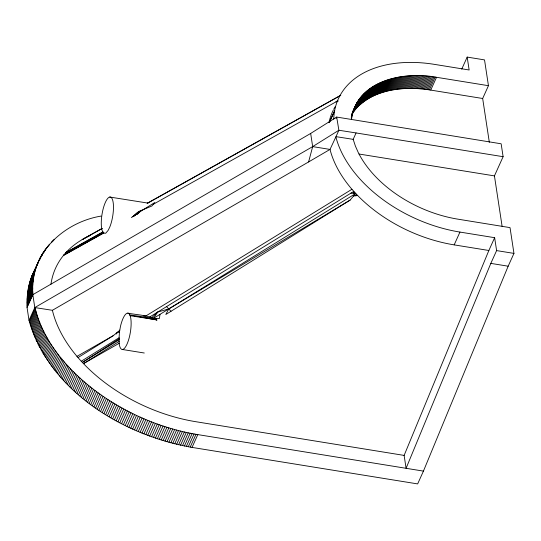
<?xml version="1.0" encoding="UTF-8"?>
<svg xmlns="http://www.w3.org/2000/svg" width="541" height="541" viewBox="0 0 541 541"><rect width="100%" height="100%" fill="white"/><g stroke="black" fill="none" stroke-linecap="round" stroke-linejoin="round"><path stroke-width="0.81" d="M502.109 226.354L494.44 175.893L503.11 156.694L356.073 132.944L353.178 139.348L355.356 145.975L358.304 152.63A101.16 65.299 24.3 0 0 458.044 219.186L510.028 227.619L513.95 253.398L508.168 266.199L423.434 471.11L417.652 483.911L192.035 447.407C122.55 435.032 49.853 391.393 29.011 320.373L27.05 307.471C26.577 293.878 28.815 279.771 35.862 267.883M27.05 307.471L32.832 294.669C28.761 254.196 63.412 222.344 101.086 216.082M119.108 337.726L119.223 343.934A18.387 5.424 -80.8 0 0 127.662 342.588A18.387 5.424 -80.8 0 0 130.144 315.701L129.11 313.814A18.387 5.424 -80.8 0 0 120.487 326.311L119.419 332.181L119.108 337.726L81.258 361.226A137.914 89.022 24.3 0 1 78.019 357.581L76.971 356.357A137.914 89.022 24.3 0 1 52.396 310.297L34.793 307.572L32.832 294.669L310.669 133.451L336.685 117.059L501.149 143.791L503.11 156.694M351.522 119.243C356.607 80.122 404.276 71.074 436.519 77.295L488.449 85.694L482.667 98.496L489.335 142.324M159.98 314.355L159.426 318.466L153.488 318.358L129.705 314.896L156.91 320.029L155.707 318.399L155.125 319.149L152.819 318.744L156.91 320.029C148.092 314.943 137.522 315.092 127.791 313.124M52.396 310.297L308.6 161.942L312.671 146.611L310.669 133.451M494.643 237.688L496.604 250.591L490.822 263.386L406.088 468.303L404.127 455.407L488.861 250.49L494.643 237.688L459.951 232.075A119.527 77.153 24.3 0 1 336.083 137.732L335.988 136.65L338.876 130.246L336.685 117.059L336.042 118.479M31.851 276.214L40.372 257.408M31.371 277.445L40.994 256.238M30.925 278.689L38.242 262.615M39.939 258.848L41.643 255.082M30.499 279.94L36.274 267.139M39.588 259.964L42.313 253.939M30.093 281.205L35.875 268.404M41.643 255.819L43.003 252.809M29.721 282.476L35.496 269.675M42.022 255.453L43.72 251.693M29.37 283.761L35.145 270.96M43.78 252.092L44.463 250.584M29.038 285.053L34.82 272.251M43.868 252.505L45.228 249.489M28.741 286.358L34.516 273.557M44.998 250.672L46.012 248.414M28.463 287.663L34.245 274.862M46.147 248.853L46.824 247.345M28.213 288.982L33.995 276.18M46.979 247.798L47.662 246.29M27.983 290.307L33.765 277.513M47.838 246.757L48.514 245.249M27.787 291.646L33.562 278.845M48.717 245.729L49.393 244.221M27.611 292.985L33.393 280.191M27.463 294.338L33.238 281.536M27.334 295.697L33.116 282.896M51.49 242.733L52.166 241.225M27.239 297.063L33.015 284.262M52.457 241.759L53.14 240.258M27.165 298.436L32.947 285.634M53.451 240.806L54.127 239.298M27.118 299.815L32.893 287.014M27.091 301.202L32.873 288.4M27.097 302.588L32.873 289.787M27.124 303.988L32.906 291.186M27.178 305.395L32.954 292.593M27.253 306.72L33.028 293.919M29.011 320.373L34.793 307.572L312.671 146.611L338.876 130.246L356.073 132.944M29.457 321.232L35.239 308.431L34.793 307.572M29.796 322.598L35.571 309.797L35.239 308.431M30.174 324.052L35.956 311.251L35.571 309.797M30.58 325.513L36.362 312.712L35.956 311.251M31.013 326.974L36.795 314.172L36.362 312.712M31.466 328.441L37.248 315.64L36.795 314.172M31.946 329.902L37.728 317.1L37.248 315.64M32.453 331.369L38.235 318.568L37.728 317.1M32.981 332.837L38.763 320.035L38.235 318.568M33.535 334.304L39.317 321.503L38.763 320.035M34.117 335.772L39.899 322.97L39.317 321.503M34.719 337.239L40.501 324.438L39.899 322.97M35.348 338.707L41.123 325.912L40.501 324.438M35.997 340.181L41.779 327.379L41.123 325.912M36.673 341.648L42.448 328.847L41.779 327.379M37.37 343.116L43.152 330.314L42.448 328.847M38.093 344.583L43.875 331.782L43.152 330.314M38.837 346.044L44.619 333.242L43.875 331.782M39.608 347.511L45.39 334.71L44.619 333.242M40.399 348.972L46.181 336.171L45.39 334.71M41.217 350.433L46.993 337.631L46.181 336.171M42.056 351.893L47.831 339.092L46.993 337.631M42.915 353.347L48.697 340.546L47.831 339.092M43.801 354.801L49.576 342L48.697 340.546M44.707 356.255L50.489 343.454L49.576 342M45.633 357.702L51.415 344.901L50.489 343.454M46.587 359.143L52.369 346.341L51.415 344.901M47.561 360.583L53.343 347.782L52.369 346.341M48.555 362.017L54.337 349.216L53.343 347.782M49.569 363.451L55.351 350.649L54.337 349.216M50.611 364.877L56.392 352.076L55.351 350.649M51.672 366.304L57.454 353.503L56.392 352.076M52.754 367.718L58.529 354.916L57.454 353.503M53.857 369.131L59.632 356.33L58.529 354.916M54.979 370.544L60.754 357.743L59.632 356.33M56.122 371.944L61.904 359.143L60.754 357.743M57.285 373.337L63.067 360.536L61.904 359.143M58.469 374.73L64.251 361.929L63.067 360.536M59.672 376.11L65.454 363.315L64.251 361.929M60.896 377.49L66.678 364.688L65.454 363.315M62.141 378.862L67.923 366.061L66.678 364.688M63.405 380.222L69.187 367.42L67.923 366.061M64.69 381.581L70.472 368.779L69.187 367.42M65.988 382.927L71.77 370.125L70.472 368.779M67.314 384.272L73.089 371.471L71.77 370.125M68.653 385.605L74.428 372.803L73.089 371.471M70.005 386.93L75.787 374.129L74.428 372.803M71.385 388.242L77.16 375.44L75.787 374.129M72.778 389.554L78.553 376.752L77.16 375.44M74.185 390.852L79.967 378.051L78.553 376.752M75.612 392.137L81.393 379.336L79.967 378.051M77.059 393.422L82.841 380.621L81.393 379.336M78.519 394.693L84.301 381.892L82.841 380.621M80 395.951L85.782 383.15L84.301 381.892M81.495 397.202L87.277 384.401L85.782 383.15M83.01 398.447L88.785 385.645L87.277 384.401M84.531 399.677L90.313 386.876L88.785 385.645M86.073 400.895L91.855 388.093L90.313 386.876M87.635 402.105L93.417 389.304L91.855 388.093M89.204 403.302L94.986 390.501L93.417 389.304M90.793 404.485L96.575 391.684L94.986 390.501M92.396 405.662L98.178 392.861L96.575 391.684M94.012 406.825L99.794 394.024L98.178 392.861M95.642 407.982L101.424 395.18L99.794 394.024M97.285 409.118L103.067 396.316L101.424 395.18M98.942 410.247L104.724 397.446L103.067 396.316M100.612 411.363L106.394 398.561L104.724 397.446M102.296 412.465L108.078 399.664L106.394 398.561M103.994 413.554L109.776 400.753L108.078 399.664M105.705 414.629L111.487 401.828L109.776 400.753M107.422 415.698L113.204 402.896L111.487 401.828M109.154 416.746L114.935 403.944L113.204 402.896M110.898 417.78L116.68 404.979L114.935 403.944M112.65 418.808L118.432 406.007L116.68 404.979M114.415 419.816L120.197 407.015L118.432 406.007M116.193 420.81L121.975 408.009L120.197 407.015M117.979 421.791L123.761 408.989L121.975 408.009M119.777 422.758L125.553 409.956L123.761 408.989M121.576 423.711L127.358 410.91L125.553 409.956M123.395 424.644L129.171 411.843L127.358 410.91M125.214 425.571L130.996 412.769L129.171 411.843M127.047 426.477L132.829 413.676L130.996 412.769M128.886 427.37L134.668 414.568L132.829 413.676M130.739 428.242L136.515 415.447L134.668 414.568M132.592 429.108L138.374 416.306L136.515 415.447M134.459 429.953L140.234 417.152C158.587 425.375 177.962 431.373 197.817 434.606L423.434 471.11M136.325 430.785L142.107 417.983M138.205 431.596L143.98 418.795M140.085 432.394L145.867 419.593M141.972 433.179L147.754 420.377M143.872 433.943L149.647 421.141M145.772 434.687L151.548 421.885M147.679 435.424L153.455 422.622M149.587 436.134L155.368 423.339M151.5 436.837L157.282 424.036M153.421 437.52L159.203 424.719M155.341 438.183L161.123 425.382M157.269 438.832L163.051 426.031M159.196 439.461L164.978 426.66M161.13 440.07L166.912 427.268M163.064 440.665L168.846 427.863M164.998 441.246L170.78 428.445M166.939 441.801L172.721 429.006M168.88 442.349L174.662 429.547M170.821 442.869L176.603 430.068M172.762 443.377L178.544 430.575M174.702 443.863L180.484 431.062M176.643 444.337L182.425 431.535M178.591 444.783L184.366 431.982M180.532 445.216L186.307 432.415M182.473 445.635L188.248 432.834M329.597 121.732L334.588 110.912A119.527 77.153 24.3 0 1 434.45 64.372L469.142 69.985L467.181 57.089L484.526 59.895L488.449 85.694M329.483 122.205L334.588 110.912M184.413 446.027L190.189 433.226M186.347 446.406L192.129 433.605M188.282 446.765L194.063 433.963M190.216 447.109L195.998 434.308M192.035 447.407L197.817 434.606M352.549 112.115L355.653 105.265M352.299 112.785L356.445 103.75M351.758 114.293L356.857 103M351.772 114.631L357.297 102.263M351.866 114.706L357.743 101.532M351.975 114.78L358.21 100.802M352.428 113.603L358.683 100.092M351.765 115.618L352.448 114.11M352.908 112.893L359.183 99.382M351.231 117.208L352.252 114.949M353.401 112.183L359.691 98.685M353.909 111.487L360.218 97.995M351.231 118.161L351.914 116.653M354.436 110.79L360.752 97.312M354.977 110.114L361.307 96.636M355.532 109.438L361.875 95.973M356.1 108.775L362.463 95.317M356.681 108.119L363.058 94.668M357.276 107.47L363.674 94.033M357.892 106.834L364.296 93.404M358.521 106.205L364.938 92.788M359.163 105.59L365.594 92.18M359.812 104.981L360.482 104.379L366.264 91.578M360.482 104.379L361.165 103.791L366.947 90.989M361.165 103.791L361.868 103.209L367.643 90.408M361.868 103.209L362.578 102.641L368.353 89.84M362.578 102.641L363.302 102.08L369.077 89.279M363.302 102.08L364.039 101.532L369.814 88.731M364.039 101.532L364.79 100.991L370.565 88.19M364.79 100.991L365.554 100.464L371.329 87.662M365.554 100.464L366.325 99.943L372.107 87.142M366.325 99.943L367.116 99.436L372.898 86.634M367.116 99.436L367.921 98.935L373.703 86.134M367.921 98.935L368.732 98.448L374.514 85.647M368.732 98.448L369.564 97.968L375.339 85.167M369.564 97.968L370.402 97.508L376.184 84.707M370.402 97.508L371.254 97.049L377.036 84.247M371.254 97.049L372.12 96.609L377.895 83.808M372.12 96.609L372.992 96.176L378.774 83.375M372.992 96.176L373.878 95.75L379.66 82.949M373.878 95.75L374.778 95.338L380.56 82.536M374.778 95.338L375.691 94.939L381.473 82.137M375.691 94.939L376.61 94.553L382.392 81.752M376.61 94.553L377.544 94.175L383.326 81.373M377.544 94.175L378.49 93.809L384.266 81.008M378.49 93.809L379.444 93.458L385.226 80.656M379.444 93.458L380.411 93.113L386.186 80.311M380.411 93.113L381.385 92.781L387.167 79.987M381.385 92.781L382.372 92.464L388.147 79.662M382.372 92.464L383.366 92.159L389.148 79.358M383.366 92.159L384.374 91.862L390.149 79.06M384.374 91.862L385.388 91.578L391.17 78.776M385.388 91.578L386.416 91.307L392.191 78.506M386.416 91.307L387.451 91.05L393.226 78.249M387.451 91.05L388.492 90.8L394.274 77.999M388.492 90.8L389.547 90.563L395.322 77.762M389.547 90.563L390.609 90.34L396.384 77.539M390.609 90.34L391.677 90.131L397.459 77.329M391.677 90.131L392.759 89.934L398.534 77.133M392.759 89.934L393.848 89.745L399.623 76.944M393.848 89.745L394.944 89.569L400.719 76.768M394.944 89.569L396.046 89.407L401.821 76.606M396.046 89.407L397.155 89.258L402.937 76.457M397.155 89.258L398.277 89.116L404.053 76.315M398.277 89.116L399.4 88.995L405.182 76.193M399.4 88.995L400.536 88.88L406.318 76.078M400.536 88.88L401.672 88.778L407.454 75.977M401.672 88.778L402.822 88.69L408.604 75.889M402.822 88.69L403.978 88.616L409.76 75.814M403.978 88.616L405.135 88.548L410.917 75.747M405.135 88.548L406.305 88.501L412.086 75.699M406.305 88.501L407.474 88.46L413.256 75.659M407.474 88.46L408.658 88.433L414.433 75.632M408.658 88.433L409.841 88.42L415.616 75.618M409.841 88.42L411.032 88.42L416.807 75.618M411.032 88.42L412.222 88.426L418.004 75.625M412.222 88.426L413.425 88.454L419.201 75.652M413.425 88.454L414.629 88.487L420.411 75.686M414.629 88.487L415.84 88.535L421.615 75.733M415.84 88.535L417.05 88.596L422.832 75.794M417.05 88.596L418.267 88.67L424.049 75.868M418.267 88.67L419.491 88.751L425.273 75.95M419.491 88.751L420.715 88.852L426.497 76.051M420.715 88.852L421.946 88.961L427.721 76.159M421.946 88.961L423.177 89.082L428.959 76.281M423.177 89.082L424.415 89.218L430.19 76.416M424.415 89.218L425.652 89.366L431.434 76.565M425.652 89.366L426.89 89.522L432.672 76.721M426.89 89.522L428.134 89.698L433.916 76.896M428.134 89.698L429.378 89.88L435.16 77.079M429.378 89.88L430.744 90.097L436.519 77.295M461.737 69.133L467.181 57.089M312.671 146.611L330.017 149.417A119.527 77.153 24.3 0 0 351.941 189.282L357.696 195.551A119.527 77.153 24.3 0 0 454.17 244.877L459.951 232.075M137.637 213.979L138.848 211.457L151.859 205.999L154.8 202.523L134.344 215.203L132.768 216.711L141.438 210.354L137.637 213.979L136.643 214.168M350.135 200.089L168.758 308.931L165.823 314.497L350.135 200.089L355.721 193.482L350.981 193.13M119.757 330.105L116.207 334.007L116.376 332.972L119.588 331.004M130.144 315.701L152.149 319.129L153.488 318.358L157.762 312.029L168.758 308.931L171.003 311.298M50.942 284.275A137.914 89.022 24.3 0 1 63.378 255.548L66.523 251.95A137.914 89.022 24.3 0 1 90.388 235.403M355.653 195.761L356.702 194.523M133.985 216.028L138.679 212.958M151.852 317.574L157.762 312.029M78.019 357.581L113.001 335.833L116.024 333.459M138.848 211.457L136.156 213.397L134.628 215.271M337.767 100.626L335.961 101.864L338.078 101.214M119.575 338.47L82.374 362.429L81.258 361.226M119.148 341.405L83.503 363.626L82.374 362.429L119.324 339.647M153.488 318.358L355.721 193.482M351.941 189.282L145.874 315.971L143.568 315.971M149.654 317.019L353.8 191.392L353.347 193.306L354.754 192.44M308.6 161.942L330.017 149.417L335.988 136.65L353.178 139.348M119.291 343.231L83.503 363.626A137.914 89.022 24.3 0 0 195.97 421.73L404.127 455.407M76.971 356.357L113.001 335.833M64.136 254.628L103.365 232.61L104.988 233.34L105.82 233.103L108.119 230.425L109.661 227.348A18.387 5.424 -80.8 0 0 112.812 200.67A18.387 5.424 -80.8 0 0 104.136 205.566A18.387 5.424 -80.8 0 0 102.499 231.386L103.365 232.61M131.321 217.523L135.203 215.345M83.267 238.994L102.263 228.37M153.333 204.261L337.942 100.754M63.378 255.548L103.791 232.968M147.179 203.321L340.519 95.426M82.144 239.643L102.039 228.539M147.619 203.152L340.783 95.297M66.11 252.39L102.844 231.913M63.757 255.088L103.615 232.968M65.704 252.83L103.047 232.143M353.618 195.97L357.696 195.551M117.979 331.985L119.419 332.181M109.755 197.046L147.923 203.091M430.744 90.097L482.667 98.496M359.028 154.023L494.44 175.893M496.604 250.591L513.95 253.398M454.17 244.877L488.861 250.49M490.822 263.386L508.168 266.199M122.259 349.466L144.278 353.009M138.374 416.306L140.234 417.152M166.554 306.619L168.758 308.931M116.376 332.972L116.545 333.425M334.358 111.189L334.412 111.926A119.527 77.153 24.3 0 0 333.75 119.196M328.996 122.706A119.527 77.153 24.3 0 1 333.229 110.256M333.682 109.356A119.527 77.153 24.3 0 1 335.17 106.705"/></g></svg>
